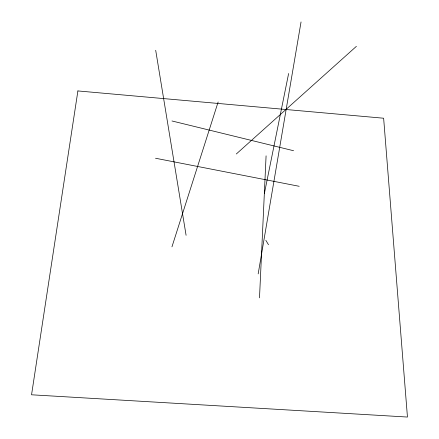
<?xml version="1.0" encoding="UTF-8"?>
<svg xmlns="http://www.w3.org/2000/svg" width="439" height="439" viewBox="0 0 439 439"><rect width="100%" height="100%" fill="white"/><g stroke="black" fill="none" stroke-linecap="round" stroke-linejoin="round"><path stroke-width="0.66" d="M259.504 297.845L266.083 155.845M258.17 273.903L301.044 21.95M264.399 193.429L288.626 73.505M171.951 246.844L218.139 101.98M236.319 153.979L356.402 46.336M155.538 158.249L299.2 186.295M171.984 120.972L293.576 150.725M265.853 240.331L268.503 244.737M155.691 50.276L186.092 235.304M77.895 90.933L31.548 394.787L407.452 417.05L383.637 118.223L77.895 90.933"/></g></svg>
